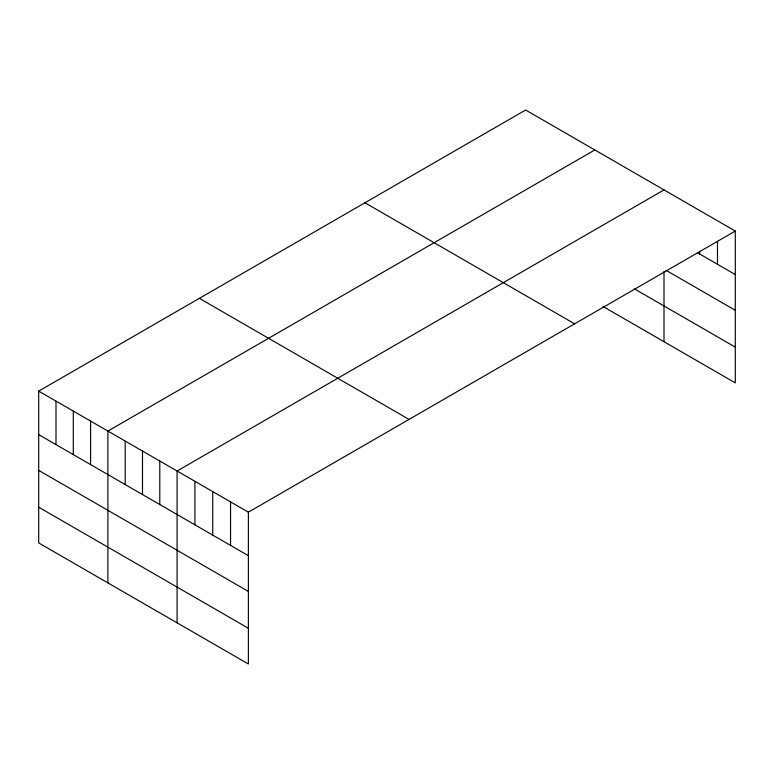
<?xml version="1.0" encoding="UTF-8"?>
<svg xmlns="http://www.w3.org/2000/svg" width="774" height="774" viewBox="0 0 774 774"><rect width="100%" height="100%" fill="white"/><g stroke="black" fill="none" stroke-linecap="round" stroke-linejoin="round"><path stroke-width="1.16" d="M38.7 391.122L248.377 512.175L248.377 663.995L38.7 542.942L38.7 391.122L525.623 110.005L735.3 231.058L735.3 382.878L602.956 306.465M594.819 149.953L107.896 431.07L107.896 582.89M664.005 189.901L177.091 471.018L177.091 622.838M248.377 512.175L735.3 231.058M697.674 252.837L735.3 274.567M665.988 270.29L735.3 310.306M634.496 288.934L735.3 347.129M364.941 202.769L574.618 323.832M199.382 298.348L409.059 419.411M38.7 434.63L248.377 555.684M38.7 470.369L248.377 591.423M38.7 507.202L248.377 628.256M717.479 241.314L717.479 264.273M699.657 251.569L699.657 253.978M664.005 271.451L664.005 341.721M230.555 501.891L230.555 545.389M212.734 491.596L212.734 535.105M194.913 481.312L194.913 524.811M159.792 461.033L159.792 504.532M142.493 451.048L142.493 494.547M125.195 441.054L125.195 484.563M90.597 421.085L90.597 464.584M73.298 411.1L73.298 454.599M55.999 401.106L55.999 444.615"/></g></svg>
